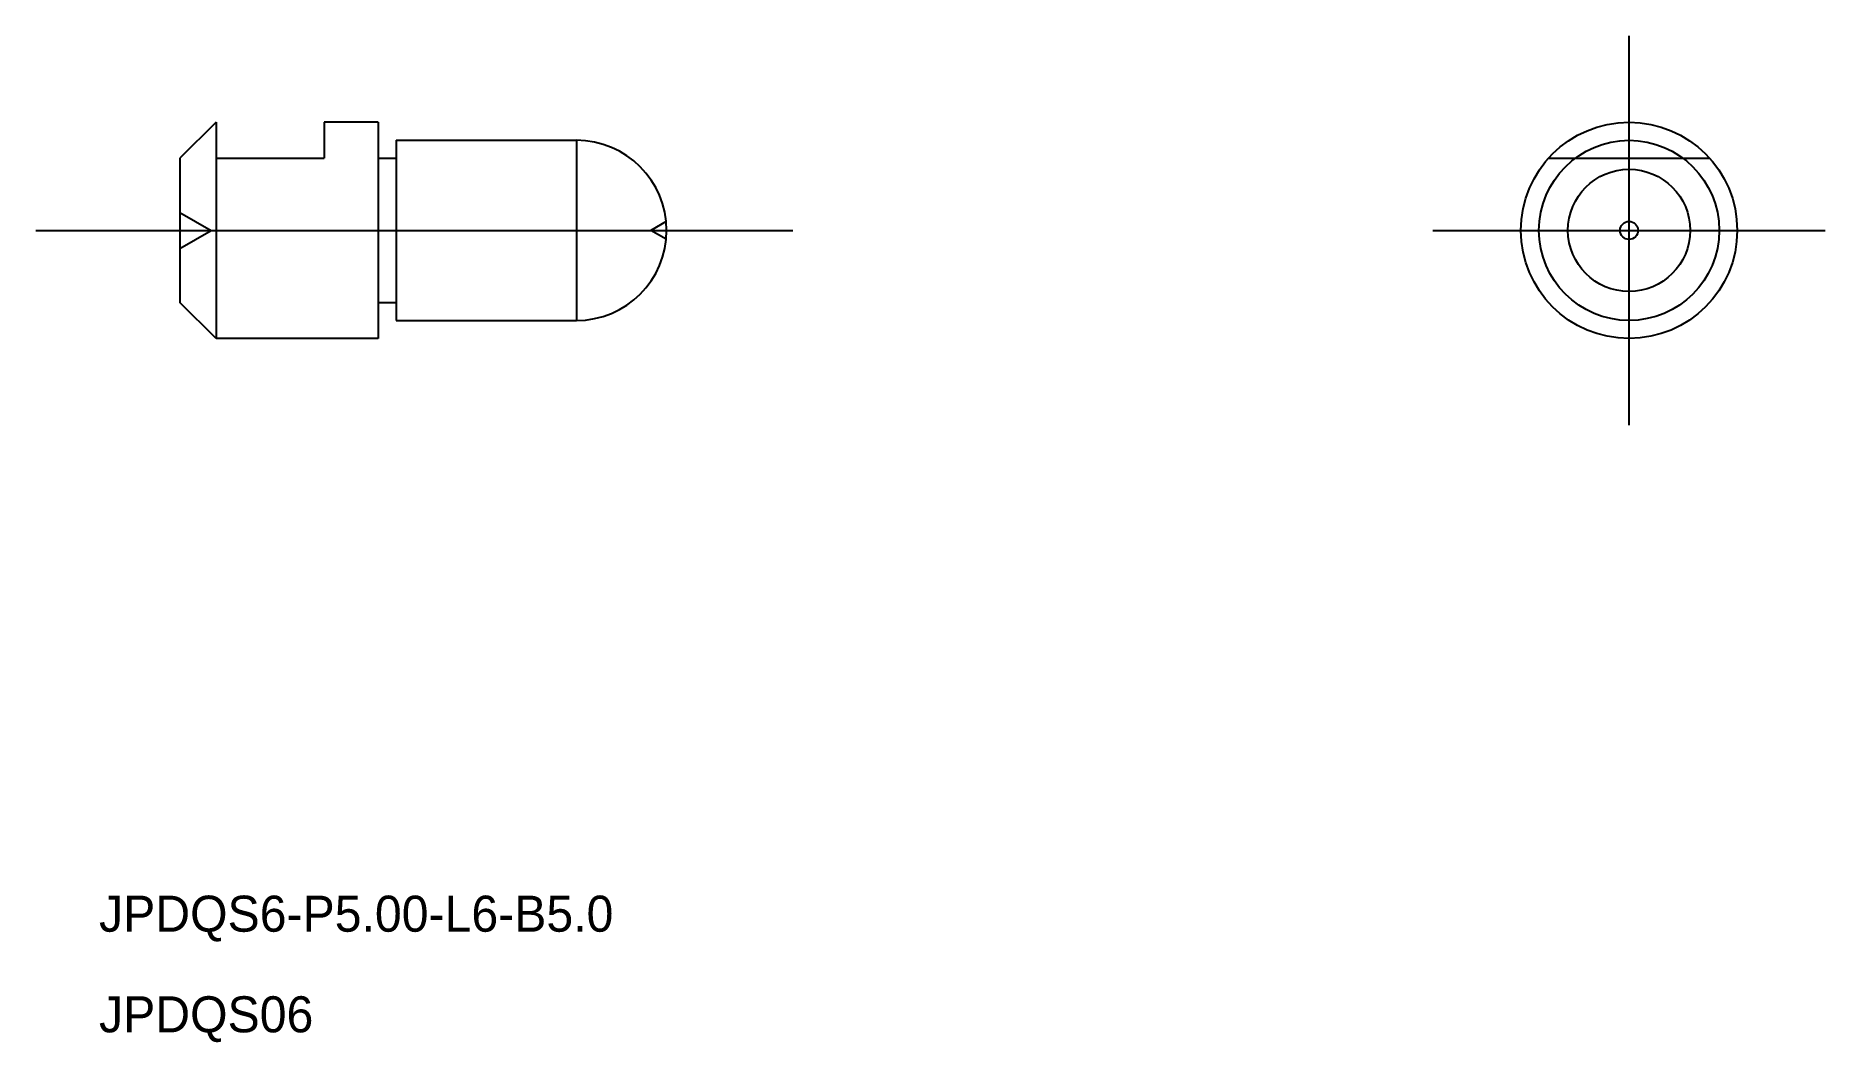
# Model space of a CAD drawing. Extents: x 574.5 to 624.2, y 576.6 to 604.5.
import ezdxf

# ---------------------------------------------------------------- set-up
doc = ezdxf.new("R2010")
doc.units = 0
doc.linetypes.add('CENTER', pattern=[50.8, 31.75, -6.35, 6.35, -6.35])
doc.linetypes.add('DASHED', pattern=[19.05, 12.7, -6.35])
doc.layers.get('0').update_dxf_attribs({"linetype": 'CONTINUOUS'})
doc.layers.add('CENTER', color=1, linetype='CENTER')

msp = doc.modelspace()

# ---------------------------------------------------------------- linework, layer by layer
at = {"color": 7, "linetype": 'CONTINUOUS'}
for p, q in [((579.545, 602.101), (578.545, 601.101)), ((579.545, 602.101), (579.545, 596.101)), ((584.045, 602.101), (582.545, 602.101)), ((582.545, 602.101), (582.545, 601.101)), ((584.045, 602.101), (584.045, 596.101)), ((584.545, 601.601), (589.545, 601.601)), ((584.545, 601.601), (584.545, 596.601)), ((589.545, 601.601), (589.545, 596.601)), ((578.545, 601.101), (578.545, 597.101)), ((579.545, 601.101), (582.545, 601.101)), ((584.045, 601.101), (584.545, 601.101)), ((579.545, 596.101), (578.545, 597.101)), ((584.045, 597.101), (584.545, 597.101)), ((584.545, 596.601), (589.545, 596.601)), ((584.045, 596.101), (579.545, 596.101))]:
    msp.add_line(p, q, dxfattribs=at)
at = {"color": 3, "linetype": 'DASHED'}
for p, q in [((616.514, 601.101), (620.986, 601.101)), ((578.545, 599.601), (579.411, 599.101)), ((592.033, 599.344), (591.612, 599.101)), ((578.545, 598.601), (579.411, 599.101)), ((592.033, 598.858), (591.612, 599.101))]:
    msp.add_line(p, q, dxfattribs=at)
at = {"color": 7, "linetype": 'CONTINUOUS'}
for radius in [3, 2.5, 1.696, 0.25]:
    msp.add_circle((618.75, 599.101), radius, dxfattribs=at)
msp.add_arc((589.545, 599.101), 2.5, 270, 90, dxfattribs=at)
at = {"layer": 'CENTER', "color": 1, "linetype": 'CENTER'}
for p, q in [((618.75, 593.701), (618.75, 604.501)), ((574.545, 599.101), (595.545, 599.101)), ((613.309, 599.101), (624.191, 599.101))]:
    msp.add_line(p, q, dxfattribs=at)

# ---------------------------------------------------------------- texts
at = {"color": 7, "linetype": 'CONTINUOUS'}
for s, p in [('JPDQS6-P5.00-L6-B5.0', (576.299, 579.641)), ('JPDQS06', (576.299, 576.849))]:
    msp.add_text(s, height=1, dxfattribs=at).set_placement(p)

doc.saveas('drawing.dxf')
